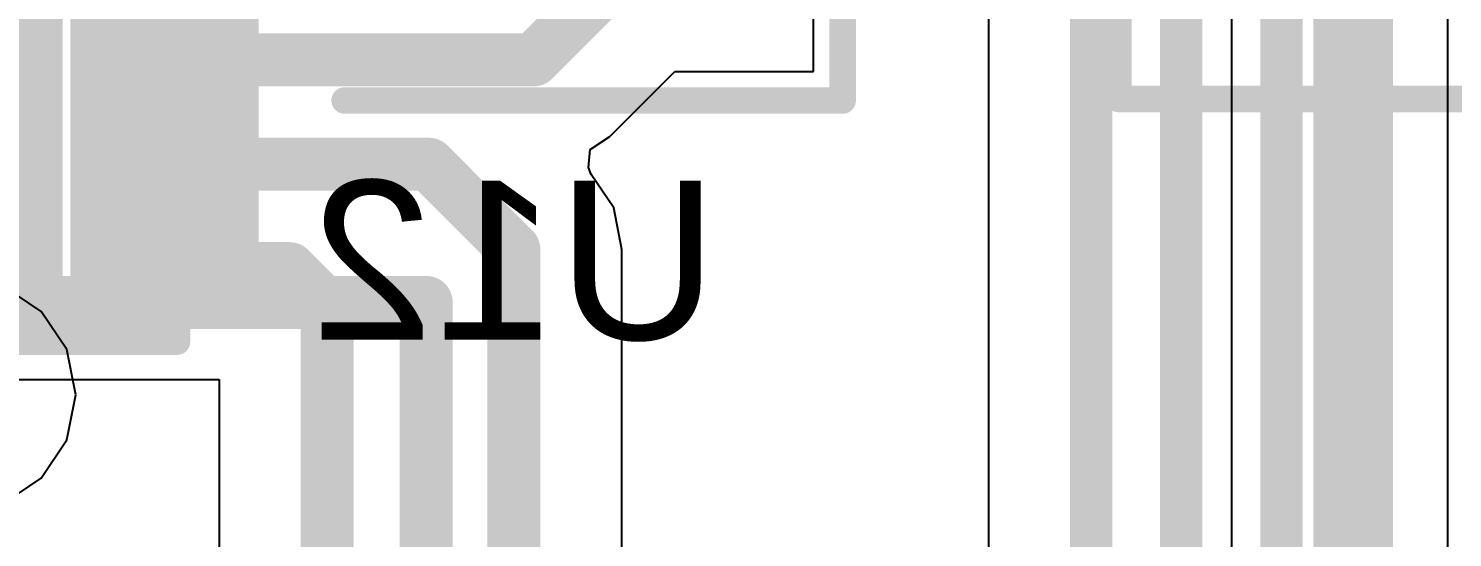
# Model space of a CAD drawing. Header units: inches. Extents: x 0 to 198, y 0 to 199.
# Drawn here: x 1.1963 to 1.4651, y 3.8376 to 3.9336 of the extents above; entities that cross this region are included whole.
import ezdxf

# ---------------------------------------------------------------- set-up
doc = ezdxf.new("R2010")
doc.units = ezdxf.units.IN
doc.header["$MEASUREMENT"] = 0
for name, color, linetype in [('Bottom Layer', 5, 'Continuous'), ('Bottom Overlay', 54, 'Continuous'), ('Bottom Paste', 16, 'Continuous'), ('Bottom Solder', 6, 'Continuous'), ('Layer 2', 76, 'Continuous'), ('Top Layer', 1, 'Continuous'), ('Top Overlay', 2, 'Continuous')]:
    doc.layers.add(name, color=color, linetype=linetype)
doc.styles.add('Arial', font='', dxfattribs={"height": 0.2})
doc.styles.get('Arial').set_extended_font_data('Arial')

# ---------------------------------------------------------------- blocks, each defined once
blk = doc.blocks.new('BH_18650_B1BA002_19')
at = {"layer": 'Top Overlay'}
for points in [[(-0.56498, 1.5175, 0.01, 0.01, 0), (0.25002, 1.5175, 0.01, 0.01, 0)], [(0.25002, -1.5175, 0.01, 0.01, 0), (0.25002, 1.5175, 0.01, 0.01, 0)]]:
    blk.add_lwpolyline(points, format="xyseb", dxfattribs=at)
blk.add_lwpolyline([(0.24752, 1.5175, 0.005, 0.005, 1), (0.25252, 1.5175, 0.005, 0.005, 1)], format="xyseb", close=True, dxfattribs=at)
blk.add_lwpolyline([(0.24752, 1.5175, 0.005, 0.005, 1), (0.25252, 1.5175, 0.005, 0.005, 1)], format="xyseb", close=True, dxfattribs=at)
blk = doc.blocks.new('8_TDFN_EP__2_2__B_43')
at = {"layer": 'Bottom Layer'}
for points in [[(-0.0252, 0.03543), (-0.0252, 0.02362), (-0.05276, 0.02362), (-0.05276, 0.03543)], [(0.05276, 0.03543), (0.05276, 0.02362), (0.0252, 0.02362), (0.0252, 0.03543)], [(0.01575, 0.02717), (0.01575, -0.02716), (-0.01575, -0.02716), (-0.01575, 0.02717)], [(-0.0252, 0.01575), (-0.0252, 0.00394), (-0.05276, 0.00394), (-0.05276, 0.01575)], [(0.05276, 0.01575), (0.05276, 0.00394), (0.0252, 0.00394), (0.0252, 0.01575)], [(-0.0252, -0.00394), (-0.0252, -0.01575), (-0.05276, -0.01575), (-0.05276, -0.00394)], [(0.05276, -0.00394), (0.05276, -0.01575), (0.0252, -0.01575), (0.0252, -0.00394)], [(-0.0252, -0.02362), (-0.0252, -0.03543), (-0.05276, -0.03543), (-0.05276, -0.02362)], [(0.05276, -0.02362), (0.05276, -0.03543), (0.0252, -0.03543), (0.0252, -0.02362)]]:
    blk.add_hatch(color=5, dxfattribs=at).paths.add_polyline_path(points)
at = {"layer": 'Bottom Paste'}
for points in [[(-0.0252, 0.03543), (-0.0252, 0.02362), (-0.05276, 0.02362), (-0.05276, 0.03543)], [(0.05276, 0.03543), (0.05276, 0.02362), (0.0252, 0.02362), (0.0252, 0.03543)], [(0.01575, 0.02717), (0.01575, -0.02716), (-0.01575, -0.02716), (-0.01575, 0.02717)], [(-0.0252, 0.01575), (-0.0252, 0.00394), (-0.05276, 0.00394), (-0.05276, 0.01575)], [(0.05276, 0.01575), (0.05276, 0.00394), (0.0252, 0.00394), (0.0252, 0.01575)], [(-0.0252, -0.00394), (-0.0252, -0.01575), (-0.05276, -0.01575), (-0.05276, -0.00394)], [(0.05276, -0.00394), (0.05276, -0.01575), (0.0252, -0.01575), (0.0252, -0.00394)], [(-0.0252, -0.02362), (-0.0252, -0.03543), (-0.05276, -0.03543), (-0.05276, -0.02362)], [(0.05276, -0.02362), (0.05276, -0.03543), (0.0252, -0.03543), (0.0252, -0.02362)]]:
    blk.add_hatch(color=16, dxfattribs=at).paths.add_polyline_path(points)
at = {"layer": 'Bottom Solder'}
for points in [[(-0.0212, 0.03943), (-0.0212, 0.01962), (-0.05676, 0.01962), (-0.05676, 0.03943)], [(0.05676, 0.03943), (0.05676, 0.01962), (0.0212, 0.01962), (0.0212, 0.03943)], [(0.01975, 0.03117), (0.01975, -0.03116), (-0.01975, -0.03116), (-0.01975, 0.03117)], [(-0.0212, 0.01975), (-0.0212, -0.00006), (-0.05676, -0.00006), (-0.05676, 0.01975)], [(0.05676, 0.01975), (0.05676, -0.00006), (0.0212, -0.00006), (0.0212, 0.01975)], [(-0.0212, 0.00006), (-0.0212, -0.01975), (-0.05676, -0.01975), (-0.05676, 0.00006)], [(0.05676, 0.00006), (0.05676, -0.01975), (0.0212, -0.01975), (0.0212, 0.00006)], [(-0.0212, -0.01962), (-0.0212, -0.03943), (-0.05676, -0.03943), (-0.05676, -0.01962)], [(0.05676, -0.01962), (0.05676, -0.03943), (0.0212, -0.03943), (0.0212, -0.01962)]]:
    blk.add_hatch(color=6, dxfattribs=at).paths.add_polyline_path(points)
at = {"layer": 'Bottom Overlay'}
for points in [[(-0.04134, 0.03937, 0.005, 0.005, 0), (-0.04134, 0.04331, 0.005, 0.005, 0)], [(-0.04134, 0.04331, 0.005, 0.005, 0), (0.04134, 0.04331, 0.005, 0.005, 0)], [(0.04134, 0.04331, 0.005, 0.005, 0), (0.04134, 0.03937, 0.005, 0.005, 0)], [(-0.06405, -0.02453, 0.005, 0.005, 0), (-0.05905, -0.02953, 0.005, 0.005, 0)], [(-0.06405, -0.02453, 0.005, 0.005, 0), (-0.06405, -0.03453, 0.005, 0.005, 0)], [(-0.06405, -0.03453, 0.005, 0.005, 0), (-0.05905, -0.02953, 0.005, 0.005, 0)], [(-0.04134, -0.04331, 0.005, 0.005, 0), (-0.04134, -0.03937, 0.005, 0.005, 0)], [(0.04134, -0.04331, 0.005, 0.005, 0), (0.04134, -0.03937, 0.005, 0.005, 0)], [(-0.04134, -0.04331, 0.005, 0.005, 0), (0.04134, -0.04331, 0.005, 0.005, 0)]]:
    blk.add_lwpolyline(points, format="xyseb", dxfattribs=at)
for points in [[(-0.04259, 0.04331, 0.0025, 0.0025, 1), (-0.04009, 0.04331, 0.0025, 0.0025, 1)], [(-0.04259, 0.04331, 0.0025, 0.0025, 1), (-0.04009, 0.04331, 0.0025, 0.0025, 1)], [(0.04009, 0.04331, 0.0025, 0.0025, 1), (0.04259, 0.04331, 0.0025, 0.0025, 1)], [(0.04009, 0.04331, 0.0025, 0.0025, 1), (0.04259, 0.04331, 0.0025, 0.0025, 1)], [(-0.04259, 0.03937, 0.0025, 0.0025, 1), (-0.04009, 0.03937, 0.0025, 0.0025, 1)], [(0.04009, 0.03937, 0.0025, 0.0025, 1), (0.04259, 0.03937, 0.0025, 0.0025, 1)], [(-0.0653, -0.02453, 0.0025, 0.0025, 1), (-0.0628, -0.02453, 0.0025, 0.0025, 1)], [(-0.0653, -0.02453, 0.0025, 0.0025, 1), (-0.0628, -0.02453, 0.0025, 0.0025, 1)], [(-0.0603, -0.02953, 0.0025, 0.0025, 1), (-0.0578, -0.02953, 0.0025, 0.0025, 1)], [(-0.0603, -0.02953, 0.0025, 0.0025, 1), (-0.0578, -0.02953, 0.0025, 0.0025, 1)], [(-0.0653, -0.03453, 0.0025, 0.0025, 1), (-0.0628, -0.03453, 0.0025, 0.0025, 1)], [(-0.0653, -0.03453, 0.0025, 0.0025, 1), (-0.0628, -0.03453, 0.0025, 0.0025, 1)], [(-0.04259, -0.03937, 0.0025, 0.0025, 1), (-0.04009, -0.03937, 0.0025, 0.0025, 1)], [(0.04009, -0.03937, 0.0025, 0.0025, 1), (0.04259, -0.03937, 0.0025, 0.0025, 1)], [(-0.04259, -0.04331, 0.0025, 0.0025, 1), (-0.04009, -0.04331, 0.0025, 0.0025, 1)], [(-0.04259, -0.04331, 0.0025, 0.0025, 1), (-0.04009, -0.04331, 0.0025, 0.0025, 1)], [(0.04009, -0.04331, 0.0025, 0.0025, 1), (0.04259, -0.04331, 0.0025, 0.0025, 1)], [(0.04009, -0.04331, 0.0025, 0.0025, 1), (0.04259, -0.04331, 0.0025, 0.0025, 1)]]:
    blk.add_lwpolyline(points, format="xyseb", close=True, dxfattribs=at)

msp = doc.modelspace()

# ---------------------------------------------------------------- linework, layer by layer
at = {"layer": 'Bottom Layer'}
for p, q in [((1.37754, 4.20099), (1.37754, 3.70655)), ((1.3445, 3.9255), (1.3445, 3.9735)), ((1.30608, 3.91324), (1.31834, 3.9255)), ((1.31834, 3.9255), (1.3445, 3.9255)), ((1.30233, 3.91074), (1.30608, 3.91324)), ((1.302, 3.90737), (1.30233, 3.91074)), ((1.30254, 3.90607), (1.302, 3.90737)), ((1.30678, 3.89973), (1.30254, 3.90607)), ((1.30833, 3.89192), (1.30678, 3.89973)), ((1.30833, 3.73174), (1.30833, 3.89192)), ((1.19322, 3.86738), (1.23229, 3.86738)), ((1.23229, 3.86738), (1.23229, 3.80578))]:
    msp.add_line(p, q, dxfattribs=at)
for points in [[(1.43285, 3.61964, 0.008, 0.008, 0), (1.43285, 4.22207, 0.008, 0.008, 0)], [(1.41391, 3.61691, 0.008, 0.008, 0), (1.41391, 4.21605, 0.008, 0.008, 0)], [(1.39691, 3.63305, 0.008, 0.008, 0), (1.39691, 4.20901, 0.008, 0.008, 0)], [(1.44985, 3.63396, 0.008, 0.008, 0), (1.44985, 4.20923, 0.008, 0.008, 0)], [(1.29166, 3.92766, 0.01, 0.01, 0), (1.3135, 3.9495, 0.01, 0.01, 0)], [(1.222, 3.92766, 0.01, 0.01, 0), (1.29166, 3.92766, 0.01, 0.01, 0)], [(1.222, 3.90797, 0.01, 0.01, 0), (1.27189, 3.90797, 0.01, 0.01, 0)], [(1.27189, 3.90797, 0.01, 0.01, 0), (1.28794, 3.89192, 0.01, 0.01, 0)], [(1.28794, 3.723, 0.01, 0.01, 0), (1.28794, 3.89192, 0.01, 0.01, 0)], [(1.222, 3.88829, 0.01, 0.01, 0), (1.24558, 3.88829, 0.01, 0.01, 0)], [(1.24558, 3.88829, 0.01, 0.01, 0), (1.25268, 3.88119, 0.01, 0.01, 0)], [(1.25268, 3.723, 0.01, 0.01, 0), (1.25268, 3.88119, 0.01, 0.01, 0)]]:
    msp.add_lwpolyline(points, format="xyseb", dxfattribs=at)
for points in [[(1.2195, 3.92766, 0.005, 0.005, 1), (1.2245, 3.92766, 0.005, 0.005, 1)], [(1.28916, 3.92766, 0.005, 0.005, 1), (1.29416, 3.92766, 0.005, 0.005, 1)], [(1.28916, 3.92766, 0.005, 0.005, 1), (1.29416, 3.92766, 0.005, 0.005, 1)], [(1.2195, 3.90797, 0.005, 0.005, 1), (1.2245, 3.90797, 0.005, 0.005, 1)], [(1.26939, 3.90797, 0.005, 0.005, 1), (1.27439, 3.90797, 0.005, 0.005, 1)], [(1.26939, 3.90797, 0.005, 0.005, 1), (1.27439, 3.90797, 0.005, 0.005, 1)], [(1.28544, 3.89192, 0.005, 0.005, 1), (1.29044, 3.89192, 0.005, 0.005, 1)], [(1.28544, 3.89192, 0.005, 0.005, 1), (1.29044, 3.89192, 0.005, 0.005, 1)], [(1.2195, 3.88829, 0.005, 0.005, 1), (1.2245, 3.88829, 0.005, 0.005, 1)], [(1.24308, 3.88829, 0.005, 0.005, 1), (1.24808, 3.88829, 0.005, 0.005, 1)], [(1.24308, 3.88829, 0.005, 0.005, 1), (1.24808, 3.88829, 0.005, 0.005, 1)], [(1.25018, 3.88119, 0.005, 0.005, 1), (1.25518, 3.88119, 0.005, 0.005, 1)], [(1.25018, 3.88119, 0.005, 0.005, 1), (1.25518, 3.88119, 0.005, 0.005, 1)]]:
    msp.add_lwpolyline(points, format="xyseb", close=True, dxfattribs=at)
at = {"layer": 'Bottom Overlay'}
for points in [[(1.40207, 3.92029, 0.005, 0.005, 0), (1.40207, 4.03136, 0.005, 0.005, 0)], [(1.35, 3.92, 0.005, 0.005, 0), (1.35, 4.01447, 0.005, 0.005, 0)], [(1.256, 3.92, 0.005, 0.005, 0), (1.35, 3.92, 0.005, 0.005, 0)], [(1.40207, 3.92029, 0.005, 0.005, 0), (1.51248, 3.92029, 0.005, 0.005, 0)]]:
    msp.add_lwpolyline(points, format="xyseb", dxfattribs=at)
for points in [[(1.25475, 3.92, 0.0025, 0.0025, 1), (1.25725, 3.92, 0.0025, 0.0025, 1)], [(1.34875, 3.92, 0.0025, 0.0025, 1), (1.35125, 3.92, 0.0025, 0.0025, 1)], [(1.34875, 3.92, 0.0025, 0.0025, 1), (1.35125, 3.92, 0.0025, 0.0025, 1)], [(1.40082, 3.92029, 0.0025, 0.0025, 1), (1.40332, 3.92029, 0.0025, 0.0025, 1)], [(1.40082, 3.92029, 0.0025, 0.0025, 1), (1.40332, 3.92029, 0.0025, 0.0025, 1)]]:
    msp.add_lwpolyline(points, format="xyseb", close=True, dxfattribs=at)
at = {"layer": 'Layer 2'}
for p, q in [((1.19875, 3.88023), (1.19153, 3.88505)), ((1.20357, 3.87302), (1.19875, 3.88023)), ((1.20526, 3.86451), (1.20357, 3.87302)), ((1.20357, 3.856), (1.20526, 3.86451)), ((1.19875, 3.84878), (1.20357, 3.856)), ((1.19153, 3.84396), (1.19875, 3.84878))]:
    msp.add_line(p, q, dxfattribs=at)
at = {"layer": 'Top Layer'}
for p, q in [((1.46421, 3.74736), (1.46421, 3.95618)), ((1.42342, 3.94774), (1.42342, 3.47618))]:
    msp.add_line(p, q, dxfattribs=at)
msp.add_lwpolyline([(1.44382, 3.47618, 0.01, 0.01, 0), (1.44382, 3.95618, 0.01, 0.01, 0)], format="xyseb", dxfattribs=at)

# ---------------------------------------------------------------- block references
for name, p in [('BH_18650_B1BA002_19', (1.02138, 2.36441)), ('8_TDFN_EP__2_2__B_43', (1.18302, 3.91782))]:
    msp.add_blockref(name, p)

# ---------------------------------------------------------------- texts
at = {"layer": 'Bottom Overlay', "style": 'Arial', "text_generation_flag": 2}
msp.add_text('U12', height=0.03, dxfattribs=at).set_placement((1.32641, 3.87491))

doc.saveas('drawing.dxf')
